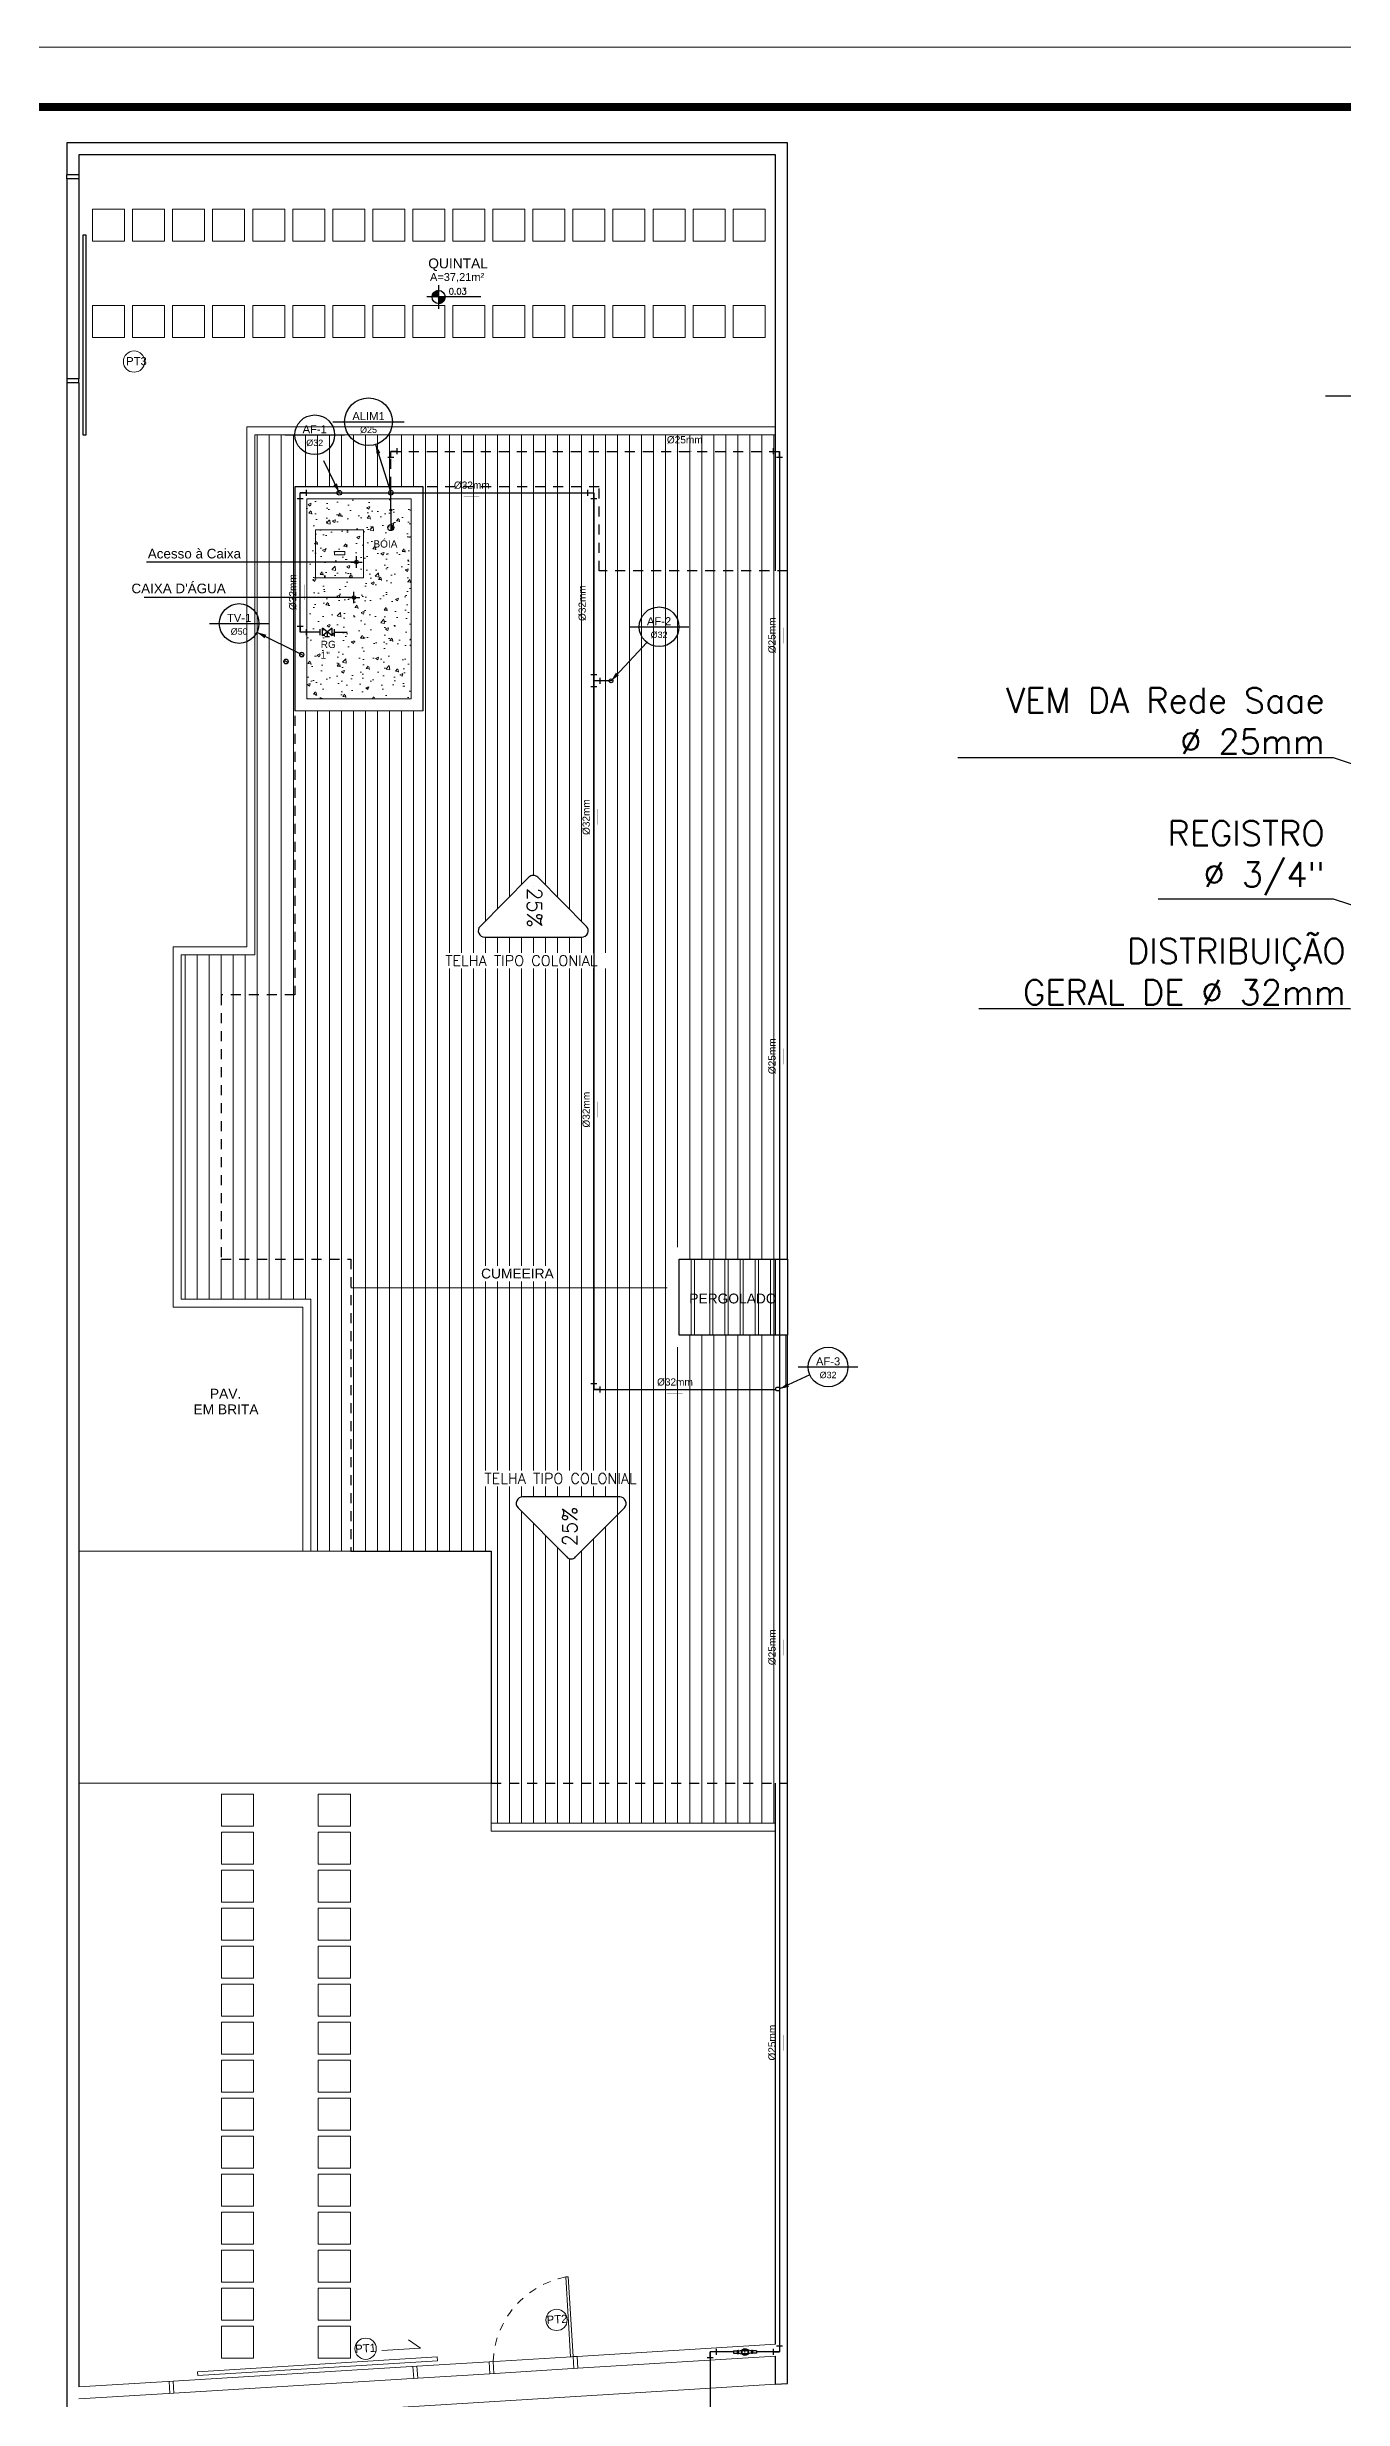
# Model space of a CAD drawing. Header units: millimetres. Extents: x 1345 to 2117, y 1214 to 1365.
# Drawn here: x 1624.62 to 1640.81, y 1266.95 to 1296.34 of the extents above; entities that cross this region are included whole.
import ezdxf
from ezdxf.enums import TextEntityAlignment as Align

# ---------------------------------------------------------------- set-up
doc = ezdxf.new("R2010")
doc.units = ezdxf.units.MM
doc.header["$LTSCALE"] = 0.5
for name, pattern in [('HIDDEN', [0.375, 0.25, -0.125]), ('HIDDEN2', [0.1875, 0.125, -0.0625]), ('LINHA_SIMETRIA', [0.25, 0.15, -0.1]), ('TUBO_AFRIA', [200, 100, 100])]:
    doc.linetypes.add(name, pattern=pattern)
for name, color, linetype in [('02', 2, 'Continuous'), ('08', 8, 'Continuous'), ('50_AFPVC_Indicar_Fluxo', 1, 'Continuous'), ('50_AFPVC_Indicar_texto', 2, 'Continuous'), ('APBAN', 4, 'Continuous'), ('ARCO', 7, 'HIDDEN2'), ('AUXILIAR_VIPTEC', 1, 'Continuous'), ('Cnx_Agua_Fria_Det', 150, 'Continuous'), ('Cnx_Agua_Fria_Simp', 3, 'Continuous'), ('Cota', 8, 'Continuous'), ('DETALHE_CONEXAO_EG', 3, 'Continuous'), ('DIVERSOS', 4, 'Continuous'), ('ESQUADRIAS', 3, 'Continuous'), ('LINHA_SIMETRIA', 1, 'LINHA_SIMETRIA'), ('parede', 2, 'Continuous'), ('PISO', 8, 'Continuous'), ('PORTAS', 3, 'Continuous'), ('PROJEÇÃO', 8, 'HIDDEN2'), ('Prumadas_L_AFPVC_50', 1, 'Continuous'), ('Prumadas_Q_AFPVC_50', 3, 'Continuous'), ('Prumadas_T_AFPVC_50', 2, 'Continuous'), ('SIMBOLOS_AGUA', 3, 'Continuous'), ('texto pequeno', 3, 'Continuous'), ('TEXTO2', 3, 'Continuous'), ('TEXTOS_REGISTROS', 2, 'Continuous'), ('Tubo_Agua_Fria_Simp', 170, 'TUBO_AFRIA'), ('TXT_0', 7, 'Continuous')]:
    doc.layers.add(name, color=color, linetype=linetype)
doc.layers.add('E-TXT-W', color=7, linetype='Continuous', lineweight=15)
doc.styles.add('ADITIVOCAD', font='ROMANS.shx')
doc.styles.add('ARIAL', font='arial.ttf')
doc.styles.add('Arial_VIPTEC', font='arial.ttf')
doc.styles.add('COTAS', font='romans.shx')
doc.styles.add('Indicar', font='arial.ttf')
doc.styles.add('R80', font='simplex.shx', dxfattribs={"height": 0.2})
doc.styles.add('SANSSERIF', font='sas_____.pfb', dxfattribs={"height": 1})
doc.styles.get("Standard").update_dxf_attribs({"font": 'arial.ttf'})
doc.dimstyles.new('COTAS', dxfattribs={"dimtxt": 0.08, "dimasz": 0.06, "dimexe": 0.18, "dimexo": 0.0625, "dimgap": 0.05, "dimtad": 1, "dimdec": 4, "dimzin": 4, "dimdsep": 46, "dimtxsty": 'R80', "dimblk1": 'DOT', "dimblk2": 'DOT', "dimsah": 1, "dimcen": 0.09, "dimse1": 1, "dimse2": 1, "dimclrt": 150, "dimadec": 0, "dimazin": 0, "dimtfac": 1, "dimtdec": 4, "dimtmove": 2, "dimatfit": 3, "dimldrblk": 'DOT', "dimfxl": 0, "dimtolj": 1, "dimtzin": 0, "dimarcsym": 0})
doc.dimstyles.new('ESCALA50', dxfattribs={"dimtxt": 0.1, "dimasz": 0.05, "dimexe": 0.18, "dimexo": 0.06, "dimgap": 0.1, "dimtad": 1, "dimzin": 4, "dimdsep": 46, "dimtxsty": 'Standard', "dimblk": 'BOLA', "dimcen": -0.06, "dimse1": 1, "dimse2": 1, "dimclrd": 7, "dimclrt": 7, "dimadec": 0, "dimazin": 0, "dimtfac": 1, "dimtix": 1, "dimtmove": 0, "dimatfit": 3, "dimldrblk": 'BOLA', "dimfxl": 0, "dimtolj": 1, "dimtzin": 4, "dimarcsym": 0})

# ---------------------------------------------------------------- blocks, each defined once
blk = doc.blocks.new('_Dot')
at = {"color": 0, "lineweight": -2}
blk.add_line((-0.5, 0), (-1, 0), dxfattribs=at)
at = {"color": 0, "const_width": 0.5}
blk.add_lwpolyline([(-0.25, 0, 1), (0.25, 0, 1)], format="xyb", close=True, dxfattribs=at)
blk = doc.blocks.new('DOT')
for p, q in [((1.5, 0), (-1.5, 0)), ((0, -1.5), (0, 1.5))]:
    blk.add_line(p, q)
blk.add_circle((0, 0), 0.5)
blk = doc.blocks.new('Adc_nivelpl')
h = blk.add_hatch()
h.set_pattern_fill('_U', color=256, scale=0.005, angle=45, style=0, double=1)
h.set_pattern_definition([(45, (-5.8772514, -3.5161936), (-0.003535534, 0.003535534), []), (135, (-5.8772514, -3.5161936), (-0.003535534, -0.003535534), [])])
h.paths.add_polyline_path([(0.195, -0.087, 0.414214), (0.087, -0.195), (0.195, -0.195)])
h.paths.add_polyline_path([(0.195, -0.195), (0.195, -0.304, 0.414214), (0.304, -0.195)])
for p, q in [((0.195, 0), (0.195, -0.391)), ((0.896, -0.195), (0, -0.195))]:
    blk.add_line(p, q)
blk.add_circle((0.195, -0.195), 0.109)
at = {"flags": 8}
blk.add_attdef('NIVEL', (0.364, -0.15), '', height=0.1, dxfattribs=at)
blk = doc.blocks.new('ADC_SETA3')
blk.add_lwpolyline([(-0.303, 0), (0.303, 0, 0.668179), (0.332, 0.068), (0.028, 0.375, 0.414214), (-0.028, 0.375), (-0.332, 0.068, 0.668179), (-0.303, 0), (-0.303, 0)], format="xyb")
blk = doc.blocks.new('BOLA')
for p, q in [((-1.44, 0), (1.44, 0)), ((0, -1.44), (0, 1.44))]:
    blk.add_line(p, q)
blk.add_circle((0, 0), 0.452)
blk = doc.blocks.new('ADH_TOR_BOIA')
for points in [[(-0.01, 0, 1), (0.01, 0, 1)], [(0.181, 0), (0.256, 0, 1)]]:
    blk.add_hatch(color=256).paths.add_polyline_path(points)
blk.add_line((0.01, 0), (0.256, 0))
for centre, radius in [((0, 0), 0.0103), ((0.219, 0), 0.0375)]:
    blk.add_circle(centre, radius)
blk = doc.blocks.new('*U210', base_point=(1566.167, 1037.216))
at = {"linetype": 'Continuous'}
for p, q in [((1566.077, 1037.179), (1566.077, 1037.254)), ((1566.107, 1037.169), (1566.107, 1037.263)), ((1566.227, 1037.169), (1566.107, 1037.263)), ((1566.227, 1037.263), (1566.107, 1037.169)), ((1566.197, 1037.156), (1566.137, 1037.156)), ((1566.167, 1037.216), (1566.167, 1037.156)), ((1566.227, 1037.169), (1566.227, 1037.263)), ((1566.257, 1037.179), (1566.257, 1037.254))]:
    blk.add_line(p, q, dxfattribs=at)
blk = doc.blocks.new('*U211', base_point=(1565.832, 1037.216))
at = {"linetype": 'Continuous'}
for p, q in [((1565.794, 1037.291), (1565.869, 1037.291)), ((1565.832, 1037.291), (1565.832, 1037.216)), ((1565.907, 1037.216), (1565.832, 1037.216)), ((1565.907, 1037.254), (1565.907, 1037.179))]:
    blk.add_line(p, q, dxfattribs=at)
blk = doc.blocks.new('*U212', base_point=(1565.832, 1038.957))
at = {"linetype": 'Continuous'}
for p, q in [((1565.869, 1038.882), (1565.794, 1038.882)), ((1565.832, 1038.882), (1565.832, 1038.957)), ((1565.907, 1038.957), (1565.832, 1038.957)), ((1565.907, 1038.995), (1565.907, 1038.92))]:
    blk.add_line(p, q, dxfattribs=at)
blk = doc.blocks.new('*U213', base_point=(1569.497, 1038.957))
at = {"linetype": 'Continuous'}
for p, q in [((1569.422, 1038.92), (1569.422, 1038.995)), ((1569.422, 1038.957), (1569.497, 1038.957)), ((1569.534, 1038.882), (1569.459, 1038.882)), ((1569.497, 1038.882), (1569.497, 1038.957))]:
    blk.add_line(p, q, dxfattribs=at)
blk = doc.blocks.new("AFPVC'11003- 210")
for p, q in [((-14.4, 1.3), (-9.5, 1.3)), ((-14.4, 1.3), (-14.4, -1.3)), ((-9.5, 1.7), (-8.3, 1.7)), ((-9.5, 1.3), (-9.5, -1.3)), ((-7.9, 1.5), (-3.8, 2.3)), ((7.9, 1.5), (3.8, 2.3)), ((9.4, 1.7), (8.3, 1.7)), ((9.5, 1.3), (9.5, -1.3)), ((14.4, 1.3), (9.5, 1.3)), ((14.4, 1.3), (14.4, -1.3)), ((-14.4, -1.3), (-9.5, -1.3)), ((-9.5, -1.7), (-8.3, -1.7)), ((-7.9, -1.5), (-3.8, -2.3)), ((7.9, -1.5), (3.8, -2.3)), ((9.4, -1.7), (8.3, -1.7)), ((14.4, -1.3), (9.5, -1.3))]:
    blk.add_line(p, q)
blk.add_circle((0, 0), 4.47)
for centre, radius, start, end in [((-7.6, 1.3), 1.94, 166.9599, 180), ((-8.3, 1.4), 0.311, 48.485, 86.9226), ((-7.7, 2), 0.51, 220.6989, 247.9519), ((7.7, 2), 0.51, 292.0481, 319.3011), ((8.3, 1.4), 0.311, 93.0774, 131.515), ((7.6, 1.3), 1.94, 0, 13.0401), ((-7.6, -1.3), 1.94, 180, 193.0401), ((-8.3, -1.4), 0.311, 273.0774, 311.515), ((-7.7, -2), 0.51, 112.0481, 139.3011), ((7.7, -2), 0.51, 40.6989, 67.9519), ((8.3, -1.4), 0.311, 228.485, 266.9226), ((7.6, -1.3), 1.94, 346.9599, 0)]:
    blk.add_arc(centre, radius, start, end)
at = {"layer": 'AUXILIAR_VIPTEC'}
for p, q in [((-9.5, 0.9), (-8.3, 0.9)), ((-8.3, -1.7), (-8.3, 1.7)), ((-8.1, -1.7), (-8.1, 1.7)), ((-7.9, 1.5), (-7.9, -1.5)), ((-3.7, 0.4), (-4.2, 0.3)), ((-4.2, -0.3), (-4.2, 0.3)), ((-3.7, 1.8), (-3.7, -1.8)), ((-3.7, 1.8), (3.7, 1.8)), ((3.7, 1.8), (3.7, -1.8)), ((7.9, 1.5), (7.9, -1.5)), ((8.1, -1.7), (8.1, 1.7)), ((8.3, -1.7), (8.3, 1.7)), ((9.4, 0.9), (8.3, 0.9)), ((-9.5, -0.9), (-8.3, -0.9)), ((-3.7, -0.4), (-4.2, -0.3)), ((-3.7, -1.8), (3.7, -1.8)), ((9.4, -0.9), (8.3, -0.9))]:
    blk.add_line(p, q, dxfattribs=at)
for centre, radius, start, end in [((-7.6, 1.3), 1.94, 180, 193.0401), ((-1.8, 0), 7.68, 173.4588, 186.5412), ((-10.8, -0.3), 6.98, 16.545, 20.9923), ((0, 0), 3.18, 34.4174, 145.5826), ((0, 0), 2.88, 38.6089, 141.3911), ((10.8, -0.3), 6.98, 159.0077, 163.455), ((7.6, 1.3), 1.94, 346.9599, 0), ((1.8, 0), 7.68, 353.4588, 6.5412), ((-7.6, -1.3), 1.94, 166.9599, 180), ((-10.8, 0.3), 6.98, 339.0077, 343.455), ((0, 0), 3.18, 214.4174, 325.5826), ((0, 0), 2.88, 218.6089, 321.3911), ((10.8, 0.3), 6.98, 196.545, 200.9923), ((7.6, -1.3), 1.94, 0, 13.0401)]:
    blk.add_arc(centre, radius, start, end, dxfattribs=at)
at = {"layer": 'LINHA_SIMETRIA', "ltscale": 0.05}
for p, q in [((-0.4, 0), (0.4, 0)), ((0, -0.4), (0, 0.4))]:
    blk.add_line(p, q, dxfattribs=at)
blk = doc.blocks.new('*U215', base_point=(1547.284, 1016.513))
at = {"linetype": 'Continuous'}
for p, q in [((1547.359, 1016.551), (1547.359, 1016.476)), ((1547.322, 1016.438), (1547.247, 1016.438)), ((1547.284, 1016.438), (1547.284, 1016.513)), ((1547.359, 1016.513), (1547.284, 1016.513))]:
    blk.add_line(p, q, dxfattribs=at)
blk = doc.blocks.new('*U216', base_point=(1548.15, 1016.513))
at = {"linetype": 'Continuous'}
for p, q in [((1548.075, 1016.476), (1548.075, 1016.551)), ((1548.112, 1016.588), (1548.187, 1016.588)), ((1548.15, 1016.588), (1548.15, 1016.513)), ((1548.075, 1016.513), (1548.15, 1016.513))]:
    blk.add_line(p, q, dxfattribs=at)
blk = doc.blocks.new('*U217', base_point=(1548.15, 1040.262))
at = {"linetype": 'Continuous'}
for p, q in [((1548.075, 1040.225), (1548.075, 1040.3)), ((1548.075, 1040.262), (1548.15, 1040.262)), ((1548.187, 1040.187), (1548.112, 1040.187)), ((1548.15, 1040.187), (1548.15, 1040.262))]:
    blk.add_line(p, q, dxfattribs=at)
blk = doc.blocks.new('*U218', base_point=(1543.294, 1040.262))
at = {"linetype": 'Continuous'}
for p, q in [((1543.331, 1040.187), (1543.256, 1040.187)), ((1543.369, 1040.262), (1543.294, 1040.262)), ((1543.294, 1040.187), (1543.294, 1040.262)), ((1543.369, 1040.3), (1543.369, 1040.225))]:
    blk.add_line(p, q, dxfattribs=at)
blk = doc.blocks.new('*U219', base_point=(1569.497, 1027.751))
at = {"linetype": 'Continuous'}
for p, q in [((1569.459, 1027.826), (1569.534, 1027.826)), ((1569.497, 1027.826), (1569.497, 1027.751)), ((1569.572, 1027.751), (1569.497, 1027.751)), ((1569.572, 1027.789), (1569.572, 1027.714))]:
    blk.add_line(p, q, dxfattribs=at)
blk = doc.blocks.new('*U220', base_point=(1569.497, 1036.605))
at = {"linetype": 'Continuous'}
for p, q in [((1569.534, 1036.68), (1569.459, 1036.68)), ((1569.534, 1036.53), (1569.459, 1036.53)), ((1569.497, 1036.53), (1569.497, 1036.68)), ((1569.572, 1036.605), (1569.497, 1036.605)), ((1569.572, 1036.643), (1569.572, 1036.568))]:
    blk.add_line(p, q, dxfattribs=at)
blk = doc.blocks.new('A$C27C872F4')
at = {"layer": 'DETALHE_CONEXAO_EG', "lineweight": 18}
for radius in [0.03, 0.0275]:
    blk.add_circle((0.03, 0.03), radius, dxfattribs=at)
for centre, radius, start, end in [((0.03, 0.03), 0.025, 0.1014, 180.0974), ((0.017, 0.024), 0.0137, 24.1256, 156.0732), ((0.03, 0.03), 0.025, 180.1001, 0.0961), ((0.042, 0.036), 0.0137, 204.1256, 336.0732)]:
    blk.add_arc(centre, radius, start, end, dxfattribs=at)

msp = doc.modelspace()

# ---------------------------------------------------------------- hatches: boundary and pattern name
at = {"layer": 'DIVERSOS', "lineweight": 18}
h = msp.add_hatch(dxfattribs=at)
h.set_pattern_fill('AR-CONC', color=251, scale=0.002, style=0)
h.set_pattern_definition([(50, (258.11645, -7.7174), (0.36436934, -0.03187817), [0.0381, -0.4191]), (355, (258.11645, -7.7174), (-0.07048565, 0.382113286), [0.03048, -0.33528]), (100.451, (258.1468, -7.72005), (0.293885003, 0.350233376), [0.03238, -0.35618]), (46.1842, (258.11645, -7.6158), (0.54215808, -0.08408466), [0.05715, -0.62865]), (96.6356, (258.16163, -7.6228), (0.47480847, 0.49485111), [0.04857, -0.53427]), (351.184, (258.11645, -7.6158), (0.47480921, 0.49485024), [0.04572, -0.50292]), (21, (258.16725, -7.6412), (0.30322976, -0.204531037), [0.0381, -0.4191]), (326, (258.16725, -7.6412), (0.12360406, 0.36837593), [0.03048, -0.33528]), (71.4514, (258.1925, -7.65824), (0.42683298, 0.163845715), [0.03238, -0.35618]), (37.5, (258.11645, -7.7174), (0.0061772065, 0.169110078), [0, -0.331216, 0, -0.34036, 0, -0.33655]), (7.5, (258.11645, -7.7174), (0.133639325, 0.20036115), [0, -0.194056, 0, -0.323596, 0, -0.12827]), (327.5, (258.00316, -7.7174), (0.27118119, -0.011457488), [0, -0.127, 0, -0.39624, 0, -0.52578]), (317.5, (257.95236, -7.7174), (0.296258363, 0.050852982), [0, -0.1651, 0, -0.263144, 0, -0.37338])])
h.paths.add_polyline_path([(1629.17, 1290.693), (1629.17, 1288.193), (1627.87, 1288.193), (1627.87, 1290.693)])
edge = h.paths.add_edge_path(flags=17)
edge.add_line((1629.17, 1290.693), (1628.995, 1290.543))

# ---------------------------------------------------------------- linework, layer by layer
at = {"color": 8}
for p, q in [((1624.87, 1294.693), (1624.87, 1292.193)), ((1625.02, 1294.693), (1625.02, 1292.193))]:
    msp.add_line(p, q, dxfattribs=at)
at = {"layer": '02', "lineweight": 18}
msp.add_lwpolyline([(1609.945, 1251.788), (1671.145, 1251.788), (1671.145, 1296.338), (1609.945, 1296.338)], close=True, dxfattribs=at)
at = {"layer": '02', "lineweight": 18, "const_width": 0.1}
msp.add_lwpolyline([(1610.695, 1252.538), (1670.395, 1252.538), (1670.395, 1295.588), (1610.695, 1295.588)], close=True, dxfattribs=at)
at = {"layer": '08', "color": 8, "lineweight": 15}
for p, q in [((1626.199, 1267.173), (1629.244, 1267.36)), ((1629.253, 1267.21), (1626.209, 1267.023))]:
    msp.add_line(p, q, dxfattribs=at)
for points in [[(1625.192, 1294.314), (1625.592, 1294.314), (1625.592, 1293.914), (1625.192, 1293.914)], [(1625.692, 1294.314), (1626.092, 1294.314), (1626.092, 1293.914), (1625.692, 1293.914)], [(1626.192, 1294.314), (1626.592, 1294.314), (1626.592, 1293.914), (1626.192, 1293.914)], [(1626.692, 1294.314), (1627.092, 1294.314), (1627.092, 1293.914), (1626.692, 1293.914)], [(1627.192, 1294.314), (1627.592, 1294.314), (1627.592, 1293.914), (1627.192, 1293.914)], [(1627.692, 1294.314), (1628.092, 1294.314), (1628.092, 1293.914), (1627.692, 1293.914)], [(1628.192, 1294.314), (1628.592, 1294.314), (1628.592, 1293.914), (1628.192, 1293.914)], [(1628.692, 1294.314), (1629.092, 1294.314), (1629.092, 1293.914), (1628.692, 1293.914)], [(1629.192, 1294.314), (1629.592, 1294.314), (1629.592, 1293.914), (1629.192, 1293.914)], [(1629.692, 1294.314), (1630.092, 1294.314), (1630.092, 1293.914), (1629.692, 1293.914)], [(1630.192, 1294.314), (1630.592, 1294.314), (1630.592, 1293.914), (1630.192, 1293.914)], [(1630.692, 1294.314), (1631.092, 1294.314), (1631.092, 1293.914), (1630.692, 1293.914)], [(1631.192, 1294.314), (1631.592, 1294.314), (1631.592, 1293.914), (1631.192, 1293.914)], [(1631.692, 1294.314), (1632.092, 1294.314), (1632.092, 1293.914), (1631.692, 1293.914)], [(1632.192, 1294.314), (1632.592, 1294.314), (1632.592, 1293.914), (1632.192, 1293.914)], [(1632.692, 1294.314), (1633.092, 1294.314), (1633.092, 1293.914), (1632.692, 1293.914)], [(1633.192, 1294.314), (1633.592, 1294.314), (1633.592, 1293.914), (1633.192, 1293.914)], [(1625.192, 1292.707), (1625.592, 1292.707), (1625.592, 1293.107), (1625.192, 1293.107)], [(1625.692, 1292.707), (1626.092, 1292.707), (1626.092, 1293.107), (1625.692, 1293.107)], [(1626.192, 1292.707), (1626.592, 1292.707), (1626.592, 1293.107), (1626.192, 1293.107)], [(1626.692, 1292.707), (1627.092, 1292.707), (1627.092, 1293.107), (1626.692, 1293.107)], [(1627.192, 1292.707), (1627.592, 1292.707), (1627.592, 1293.107), (1627.192, 1293.107)], [(1627.692, 1292.707), (1628.092, 1292.707), (1628.092, 1293.107), (1627.692, 1293.107)], [(1628.192, 1292.707), (1628.592, 1292.707), (1628.592, 1293.107), (1628.192, 1293.107)], [(1628.692, 1292.707), (1629.092, 1292.707), (1629.092, 1293.107), (1628.692, 1293.107)], [(1629.192, 1292.707), (1629.592, 1292.707), (1629.592, 1293.107), (1629.192, 1293.107)], [(1629.692, 1292.707), (1630.092, 1292.707), (1630.092, 1293.107), (1629.692, 1293.107)], [(1630.192, 1292.707), (1630.592, 1292.707), (1630.592, 1293.107), (1630.192, 1293.107)], [(1630.692, 1292.707), (1631.092, 1292.707), (1631.092, 1293.107), (1630.692, 1293.107)], [(1631.192, 1292.707), (1631.592, 1292.707), (1631.592, 1293.107), (1631.192, 1293.107)], [(1631.692, 1292.707), (1632.092, 1292.707), (1632.092, 1293.107), (1631.692, 1293.107)], [(1632.192, 1292.707), (1632.592, 1292.707), (1632.592, 1293.107), (1632.192, 1293.107)], [(1632.692, 1292.707), (1633.092, 1292.707), (1633.092, 1293.107), (1632.692, 1293.107)], [(1633.192, 1292.707), (1633.592, 1292.707), (1633.592, 1293.107), (1633.192, 1293.107)], [(1626.804, 1274.109), (1626.804, 1274.509), (1627.204, 1274.509), (1627.204, 1274.109)], [(1628.412, 1274.109), (1628.412, 1274.509), (1628.012, 1274.509), (1628.012, 1274.109)], [(1626.804, 1273.634), (1626.804, 1274.034), (1627.204, 1274.034), (1627.204, 1273.634)], [(1628.412, 1273.634), (1628.412, 1274.034), (1628.012, 1274.034), (1628.012, 1273.634)], [(1626.804, 1273.159), (1626.804, 1273.559), (1627.204, 1273.559), (1627.204, 1273.159)], [(1628.412, 1273.159), (1628.412, 1273.559), (1628.012, 1273.559), (1628.012, 1273.159)], [(1626.804, 1272.684), (1626.804, 1273.084), (1627.204, 1273.084), (1627.204, 1272.684)], [(1628.412, 1272.684), (1628.412, 1273.084), (1628.012, 1273.084), (1628.012, 1272.684)], [(1626.804, 1272.209), (1626.804, 1272.609), (1627.204, 1272.609), (1627.204, 1272.209)], [(1628.412, 1272.209), (1628.412, 1272.609), (1628.012, 1272.609), (1628.012, 1272.209)], [(1626.804, 1271.734), (1626.804, 1272.134), (1627.204, 1272.134), (1627.204, 1271.734)], [(1628.412, 1271.734), (1628.412, 1272.134), (1628.012, 1272.134), (1628.012, 1271.734)], [(1626.804, 1271.259), (1626.804, 1271.659), (1627.204, 1271.659), (1627.204, 1271.259)], [(1628.412, 1271.259), (1628.412, 1271.659), (1628.012, 1271.659), (1628.012, 1271.259)], [(1626.804, 1270.784), (1626.804, 1271.184), (1627.204, 1271.184), (1627.204, 1270.784)], [(1628.412, 1270.784), (1628.412, 1271.184), (1628.012, 1271.184), (1628.012, 1270.784)], [(1626.804, 1270.309), (1626.804, 1270.709), (1627.204, 1270.709), (1627.204, 1270.309)], [(1628.412, 1270.309), (1628.412, 1270.709), (1628.012, 1270.709), (1628.012, 1270.309)], [(1626.804, 1269.834), (1626.804, 1270.234), (1627.204, 1270.234), (1627.204, 1269.834)], [(1628.412, 1269.834), (1628.412, 1270.234), (1628.012, 1270.234), (1628.012, 1269.834)], [(1626.804, 1269.359), (1626.804, 1269.759), (1627.204, 1269.759), (1627.204, 1269.359)], [(1628.412, 1269.359), (1628.412, 1269.759), (1628.012, 1269.759), (1628.012, 1269.359)], [(1626.804, 1268.884), (1626.804, 1269.284), (1627.204, 1269.284), (1627.204, 1268.884)], [(1628.412, 1268.884), (1628.412, 1269.284), (1628.012, 1269.284), (1628.012, 1268.884)], [(1626.804, 1268.409), (1626.804, 1268.809), (1627.204, 1268.809), (1627.204, 1268.409)], [(1628.412, 1268.409), (1628.412, 1268.809), (1628.012, 1268.809), (1628.012, 1268.409)], [(1626.804, 1267.934), (1626.804, 1268.334), (1627.204, 1268.334), (1627.204, 1267.934)], [(1628.412, 1267.934), (1628.412, 1268.334), (1628.012, 1268.334), (1628.012, 1267.934)], [(1626.804, 1267.459), (1626.804, 1267.859), (1627.204, 1267.859), (1627.204, 1267.459)], [(1628.412, 1267.459), (1628.412, 1267.859), (1628.012, 1267.859), (1628.012, 1267.459)]]:
    msp.add_lwpolyline(points, close=True, dxfattribs=at)
at = {"layer": '50_AFPVC_Indicar_Fluxo'}
for points in [[(1632.68, 1291.286, 0.004, 0.004, 0), (1632.58, 1291.286, 0.05, 0, 0), (1632.48, 1291.286, 0, 0, 0)], [(1629.829, 1290.719, 0.004, 0.004, 0), (1629.929, 1290.719, 0.05, 0, 0), (1630.029, 1290.719, 0, 0, 0)], [(1627.837, 1289.427, 0.004, 0.004, 0), (1627.837, 1289.527, 0.05, 0, 0), (1627.837, 1289.627, 0, 0, 0)], [(1631.452, 1289.49, 0.004, 0.004, 0), (1631.452, 1289.39, 0.05, 0, 0), (1631.452, 1289.29, 0, 0, 0)], [(1633.823, 1288.887, 0.004, 0.004, 0), (1633.823, 1288.987, 0.05, 0, 0), (1633.823, 1289.087, 0, 0, 0)], [(1631.502, 1286.816, 0.004, 0.004, 0), (1631.502, 1286.716, 0.05, 0, 0), (1631.502, 1286.616, 0, 0, 0)], [(1633.823, 1283.628, 0.004, 0.004, 0), (1633.823, 1283.728, 0.05, 0, 0), (1633.823, 1283.828, 0, 0, 0)], [(1631.502, 1283.16, 0.004, 0.004, 0), (1631.502, 1283.06, 0.05, 0, 0), (1631.502, 1282.96, 0, 0, 0)], [(1632.366, 1279.513, 0.004, 0.004, 0), (1632.466, 1279.513, 0.05, 0, 0), (1632.566, 1279.513, 0, 0, 0)], [(1633.823, 1276.243, 0.004, 0.004, 0), (1633.823, 1276.343, 0.05, 0, 0), (1633.823, 1276.443, 0, 0, 0)], [(1633.823, 1271.302, 0.004, 0.004, 0), (1633.823, 1271.402, 0.05, 0, 0), (1633.823, 1271.502, 0, 0, 0)]]:
    msp.add_lwpolyline(points, format="xyseb", dxfattribs=at)
at = {"layer": 'ARCO', "color": 8, "lineweight": 15}
msp.add_arc((1631.316, 1267.374), 1.122, 101.0135, 177.7548, dxfattribs=at)
at = {"layer": 'Cota', "color": 0, "linetype": 'HIDDEN'}
for p, q in [((1631.52, 1290.843), (1629.321, 1290.843)), ((1631.52, 1289.795), (1631.52, 1290.843)), ((1633.87, 1289.795), (1631.52, 1289.795)), ((1627.72, 1287.983), (1627.72, 1284.493)), ((1627.72, 1284.493), (1626.8, 1284.493)), ((1626.8, 1284.493), (1626.8, 1281.193)), ((1626.8, 1281.193), (1628.42, 1281.193)), ((1628.42, 1281.193), (1628.42, 1277.543)), ((1630.17, 1274.643), (1633.87, 1274.643))]:
    msp.add_line(p, q, dxfattribs=at)
at = {"layer": 'Cota', "color": 0, "linetype": 'Continuous'}
for p, q in [((1633.87, 1281.193), (1633.87, 1289.795)), ((1632.52, 1280.243), (1632.52, 1281.193)), ((1632.52, 1281.193), (1633.87, 1281.193)), ((1633.87, 1280.243), (1632.52, 1280.243)), ((1633.87, 1274.643), (1633.87, 1280.243)), ((1628.42, 1277.543), (1630.17, 1277.543)), ((1630.17, 1277.543), (1630.17, 1274.643))]:
    msp.add_line(p, q, dxfattribs=at)
for points in [[(1629.32, 1288.043), (1629.32, 1290.843), (1627.72, 1290.843)], [(1627.72, 1290.843), (1627.72, 1288.043)]]:
    msp.add_lwpolyline(points, dxfattribs=at)
at = {"layer": 'DETALHE_CONEXAO_EG', "lineweight": 18}
for radius in [0.03, 0.0275]:
    msp.add_circle((1627.805, 1288.746), radius, dxfattribs=at)
for centre, radius, start, end in [((1627.805, 1288.746), 0.025, 0.1014, 180.0974), ((1627.793, 1288.741), 0.0137, 24.1256, 156.0732), ((1627.805, 1288.746), 0.025, 180.1001, 0.0961), ((1627.818, 1288.752), 0.0137, 204.1256, 336.0732)]:
    msp.add_arc(centre, radius, start, end, dxfattribs=at)
at = {"layer": 'DIVERSOS', "color": 8, "lineweight": 18}
for p, q in [((1632.67, 1281.193), (1632.67, 1280.243)), ((1632.71, 1281.193), (1632.71, 1280.243)), ((1632.9, 1281.193), (1632.9, 1280.243)), ((1632.94, 1281.193), (1632.94, 1280.243)), ((1633.09, 1281.193), (1633.09, 1280.243)), ((1633.13, 1281.193), (1633.13, 1280.243)), ((1633.28, 1281.193), (1633.28, 1280.243)), ((1633.32, 1281.193), (1633.32, 1280.243)), ((1633.47, 1281.193), (1633.47, 1280.243)), ((1633.51, 1281.193), (1633.51, 1280.243)), ((1633.66, 1281.193), (1633.66, 1280.243)), ((1633.7, 1281.193), (1633.7, 1280.243))]:
    msp.add_line(p, q, dxfattribs=at)
at = {"layer": 'DIVERSOS', "color": 8, "lineweight": 15}
for p, q in [((1628.42, 1277.543), (1625.02, 1277.543)), ((1625.02, 1274.643), (1630.17, 1274.643))]:
    msp.add_line(p, q, dxfattribs=at)
at = {"layer": 'DIVERSOS', "color": 8, "lineweight": 18}
msp.add_lwpolyline([(1628.212, 1290.035), (1628.343, 1290.035), (1628.343, 1289.993), (1628.212, 1289.993)], close=True, dxfattribs=at)
at = {"layer": 'E-TXT-W', "color": 8}
for p, q in [((1627.25, 1290.843), (1627.25, 1291.493)), ((1627.4, 1290.843), (1627.4, 1291.493)), ((1627.55, 1290.843), (1627.55, 1291.493)), ((1627.7, 1290.843), (1627.7, 1291.493)), ((1627.85, 1290.843), (1627.85, 1291.493)), ((1628, 1290.843), (1628, 1291.493)), ((1628.15, 1290.843), (1628.15, 1291.493)), ((1628.3, 1290.843), (1628.3, 1291.493)), ((1628.45, 1290.843), (1628.45, 1291.493)), ((1628.6, 1290.843), (1628.6, 1291.493)), ((1628.75, 1290.843), (1628.75, 1291.493)), ((1628.9, 1290.843), (1628.9, 1291.493)), ((1629.05, 1290.843), (1629.05, 1291.493)), ((1629.2, 1290.843), (1629.2, 1291.493)), ((1629.35, 1280.832), (1629.35, 1291.493)), ((1629.5, 1280.832), (1629.5, 1291.493)), ((1629.65, 1285.021), (1629.65, 1291.493)), ((1629.8, 1285.021), (1629.8, 1291.493)), ((1629.95, 1285.021), (1629.95, 1291.493)), ((1630.1, 1285.42), (1630.1, 1291.493)), ((1630.25, 1285.571), (1630.25, 1291.493)), ((1630.4, 1285.723), (1630.4, 1291.493)), ((1630.55, 1285.874), (1630.55, 1291.493)), ((1630.7, 1285.988), (1630.7, 1291.493)), ((1630.85, 1285.866), (1630.85, 1291.493)), ((1631, 1285.715), (1631, 1291.493)), ((1631.15, 1285.563), (1631.15, 1291.493)), ((1631.3, 1285.412), (1631.3, 1291.493)), ((1631.45, 1285.021), (1631.45, 1291.493)), ((1631.6, 1285.021), (1631.6, 1291.493)), ((1631.75, 1274.143), (1631.75, 1291.493)), ((1631.9, 1274.143), (1631.9, 1291.493)), ((1632.05, 1280.832), (1632.05, 1291.493)), ((1632.2, 1280.832), (1632.2, 1291.493)), ((1632.35, 1280.832), (1632.35, 1291.493)), ((1632.5, 1281.343), (1632.5, 1291.493)), ((1632.5, 1281.343), (1632.5, 1291.493)), ((1632.65, 1281.193), (1632.65, 1291.493)), ((1632.65, 1281.193), (1632.65, 1291.493)), ((1632.8, 1281.193), (1632.8, 1291.493)), ((1632.8, 1281.193), (1632.8, 1291.493)), ((1632.95, 1281.193), (1632.95, 1291.493)), ((1632.95, 1281.193), (1632.95, 1291.493)), ((1633.1, 1281.193), (1633.1, 1291.493)), ((1633.25, 1281.193), (1633.25, 1291.493)), ((1633.4, 1281.193), (1633.4, 1291.493)), ((1633.55, 1281.193), (1633.55, 1291.493)), ((1633.7, 1286.637), (1633.7, 1291.493)), ((1627.25, 1280.693), (1627.25, 1290.843)), ((1627.4, 1280.693), (1627.4, 1290.843)), ((1627.55, 1280.693), (1627.55, 1290.843)), ((1627.7, 1280.693), (1627.7, 1290.843)), ((1631.3, 1289.638), (1631.3, 1290.693)), ((1632.05, 1274.143), (1632.05, 1289.795)), ((1632.2, 1274.143), (1632.2, 1289.795)), ((1632.35, 1274.143), (1632.35, 1289.795)), ((1633.7, 1282.292), (1633.7, 1289.795)), ((1633.7, 1281.193), (1633.7, 1289.795)), ((1632.05, 1288.828), (1632.05, 1288.976)), ((1631.9, 1280.832), (1631.9, 1288.667)), ((1631.75, 1285.021), (1631.75, 1288.506)), ((1627.85, 1280.693), (1627.85, 1288.043)), ((1628, 1277.543), (1628, 1288.043)), ((1628.15, 1277.543), (1628.15, 1288.043)), ((1628.3, 1277.543), (1628.3, 1288.043)), ((1628.45, 1277.543), (1628.45, 1288.043)), ((1628.6, 1280.832), (1628.6, 1288.043)), ((1628.75, 1280.832), (1628.75, 1288.043)), ((1628.9, 1280.832), (1628.9, 1288.043)), ((1629.05, 1280.832), (1629.05, 1288.043)), ((1629.2, 1280.832), (1629.2, 1288.043)), ((1630.7, 1285.851), (1630.7, 1285.851)), ((1630.1, 1285.021), (1630.1, 1285.215)), ((1630.25, 1285.021), (1630.25, 1285.215)), ((1630.4, 1285.021), (1630.4, 1285.215)), ((1630.55, 1285.021), (1630.55, 1285.215)), ((1630.7, 1285.021), (1630.7, 1285.215)), ((1630.85, 1285.021), (1630.85, 1285.215)), ((1631, 1285.021), (1631, 1285.215)), ((1631.15, 1285.021), (1631.15, 1285.215)), ((1631.3, 1285.021), (1631.3, 1285.215)), ((1626.35, 1280.693), (1626.35, 1284.993)), ((1626.5, 1280.693), (1626.5, 1284.993)), ((1626.65, 1280.693), (1626.65, 1284.993)), ((1626.8, 1284.493), (1626.8, 1284.993)), ((1626.95, 1284.493), (1626.95, 1284.993)), ((1627.1, 1280.693), (1627.1, 1284.993)), ((1629.65, 1280.832), (1629.65, 1284.824)), ((1629.8, 1280.832), (1629.8, 1284.824)), ((1629.95, 1280.832), (1629.95, 1284.824)), ((1630.1, 1281.108), (1630.1, 1284.824)), ((1630.25, 1281.108), (1630.25, 1284.824)), ((1630.4, 1281.108), (1630.4, 1284.824)), ((1630.55, 1281.108), (1630.55, 1284.824)), ((1630.7, 1281.108), (1630.7, 1284.824)), ((1630.85, 1281.108), (1630.85, 1284.824)), ((1631, 1280.832), (1631, 1284.824)), ((1631.15, 1280.832), (1631.15, 1284.824)), ((1631.3, 1280.832), (1631.3, 1284.824)), ((1631.45, 1280.832), (1631.45, 1284.824)), ((1631.6, 1280.832), (1631.6, 1284.824)), ((1631.75, 1280.832), (1631.75, 1284.824)), ((1626.95, 1281.193), (1626.95, 1284.493)), ((1626.8, 1280.693), (1626.8, 1281.193)), ((1626.95, 1280.693), (1626.95, 1281.193)), ((1628.6, 1277.543), (1628.6, 1280.832)), ((1628.75, 1277.543), (1628.75, 1280.832)), ((1628.9, 1277.543), (1628.9, 1280.832)), ((1629.05, 1277.543), (1629.05, 1280.832)), ((1629.2, 1277.543), (1629.2, 1280.832)), ((1629.35, 1277.543), (1629.35, 1280.832)), ((1629.5, 1277.543), (1629.5, 1280.832)), ((1629.65, 1277.543), (1629.65, 1280.832)), ((1629.8, 1277.543), (1629.8, 1280.832)), ((1629.95, 1277.543), (1629.95, 1280.832)), ((1630.1, 1280.832), (1630.1, 1280.915)), ((1630.1, 1278.55), (1630.1, 1280.832)), ((1630.25, 1280.832), (1630.25, 1280.915)), ((1630.25, 1278.55), (1630.25, 1280.832)), ((1630.4, 1280.832), (1630.4, 1280.915)), ((1630.4, 1278.55), (1630.4, 1280.832)), ((1630.55, 1280.832), (1630.55, 1280.915)), ((1630.55, 1278.55), (1630.55, 1280.832)), ((1630.7, 1280.832), (1630.7, 1280.915)), ((1630.7, 1278.55), (1630.7, 1280.832)), ((1630.85, 1280.832), (1630.85, 1280.915)), ((1630.85, 1278.55), (1630.85, 1280.832)), ((1631, 1278.55), (1631, 1280.832)), ((1631.15, 1278.55), (1631.15, 1280.832)), ((1631.3, 1278.55), (1631.3, 1280.832)), ((1631.45, 1278.55), (1631.45, 1280.832)), ((1631.6, 1278.55), (1631.6, 1280.832)), ((1631.75, 1278.55), (1631.75, 1280.832)), ((1631.9, 1278.55), (1631.9, 1280.832)), ((1632.05, 1278.55), (1632.05, 1280.832)), ((1632.2, 1278.55), (1632.2, 1280.832)), ((1632.35, 1274.143), (1632.35, 1280.832)), ((1632.65, 1274.143), (1632.65, 1280.243)), ((1632.8, 1274.143), (1632.8, 1280.243)), ((1632.95, 1274.143), (1632.95, 1280.243)), ((1633.1, 1274.143), (1633.1, 1280.243)), ((1633.25, 1274.143), (1633.25, 1280.243)), ((1633.4, 1274.143), (1633.4, 1280.243)), ((1633.55, 1274.143), (1633.55, 1280.243)), ((1633.7, 1274.143), (1633.7, 1280.243)), ((1633.85, 1279.6), (1633.85, 1280.243)), ((1632.5, 1274.143), (1632.5, 1280.093)), ((1630.1, 1277.543), (1630.1, 1278.353)), ((1630.25, 1274.143), (1630.25, 1278.353)), ((1630.4, 1274.143), (1630.4, 1278.353)), ((1630.55, 1278.22), (1630.55, 1278.353)), ((1630.7, 1278.221), (1630.7, 1278.353)), ((1630.85, 1278.221), (1630.85, 1278.353)), ((1631, 1278.221), (1631, 1278.353)), ((1631.15, 1278.221), (1631.15, 1278.353)), ((1631.3, 1278.221), (1631.3, 1278.353)), ((1631.45, 1278.221), (1631.45, 1278.353)), ((1631.6, 1278.221), (1631.6, 1278.353)), ((1631.75, 1278.221), (1631.75, 1278.353)), ((1631.9, 1274.143), (1631.9, 1278.353)), ((1632.05, 1274.143), (1632.05, 1278.353)), ((1632.2, 1274.143), (1632.2, 1278.353)), ((1630.55, 1274.143), (1630.55, 1278.041)), ((1630.7, 1274.143), (1630.7, 1277.889)), ((1631.6, 1274.143), (1631.6, 1277.849)), ((1631.75, 1274.143), (1631.75, 1278)), ((1630.85, 1274.143), (1630.85, 1277.738)), ((1631, 1274.143), (1631, 1277.587)), ((1631.15, 1277.585), (1631.15, 1277.585)), ((1631.3, 1274.143), (1631.3, 1277.546)), ((1631.45, 1274.143), (1631.45, 1277.698)), ((1631.15, 1274.143), (1631.15, 1277.451))]:
    msp.add_line(p, q, dxfattribs=at)
at = {"layer": 'E-TXT-W'}
msp.add_line((1632.37, 1280.832), (1628.42, 1280.832), dxfattribs=at)
at = {"layer": 'ESQUADRIAS', "color": 8, "lineweight": 15}
for p, q in [((1628.807, 1267.557), (1629.29, 1267.586)), ((1629.29, 1267.586), (1629.138, 1267.691)), ((1626.504, 1267.291), (1629.498, 1267.475)), ((1626.507, 1267.242), (1626.504, 1267.291)), ((1629.501, 1267.425), (1626.507, 1267.242)), ((1629.498, 1267.475), (1629.501, 1267.425))]:
    msp.add_line(p, q, dxfattribs=at)
at = {"layer": 'ESQUADRIAS', "color": 8, "lineweight": 18}
msp.add_lwpolyline([(1627.977, 1289.704), (1628.577, 1289.704), (1628.577, 1290.304), (1627.977, 1290.304)], close=True, dxfattribs=at)
at = {"layer": 'ESQUADRIAS', "color": 8, "lineweight": 15}
for points in [[(1631.163, 1267.477), (1631.102, 1268.476), (1631.132, 1268.477), (1631.193, 1267.479), (1631.163, 1267.477)], [(1629.244, 1267.36), (1629.194, 1267.357), (1629.203, 1267.207), (1629.253, 1267.21)], [(1630.145, 1267.415), (1630.195, 1267.418), (1630.204, 1267.268), (1630.154, 1267.265)], [(1631.243, 1267.482), (1631.193, 1267.479), (1631.202, 1267.33), (1631.252, 1267.333)], [(1626.15, 1267.17), (1626.199, 1267.173), (1626.209, 1267.023), (1626.159, 1267.02)]]:
    msp.add_lwpolyline(points, dxfattribs=at)
at = {"layer": 'parede', "color": 8, "lineweight": 30}
for p, q in [((1633.87, 1295.143), (1624.87, 1295.143)), ((1624.87, 1295.143), (1624.87, 1294.743)), ((1633.87, 1289.795), (1633.87, 1295.143)), ((1633.72, 1294.993), (1625.02, 1294.993)), ((1625.02, 1294.993), (1625.02, 1294.743)), ((1633.72, 1289.795), (1633.72, 1294.993)), ((1624.87, 1292.143), (1624.87, 1266.59)), ((1625.02, 1292.143), (1625.02, 1267.1)), ((1633.72, 1280.243), (1633.72, 1281.193)), ((1633.87, 1281.193), (1633.87, 1280.243)), ((1633.72, 1267.634), (1633.72, 1274.643)), ((1633.87, 1267.143), (1633.87, 1274.643)), ((1633.72, 1267.133), (1633.72, 1267.484)), ((1633.72, 1267.133), (1633.87, 1267.143))]:
    msp.add_line(p, q, dxfattribs=at)
at = {"layer": 'parede', "color": 8}
for p, q in [((1625.02, 1294.743), (1624.87, 1294.743)), ((1625.02, 1292.143), (1624.87, 1292.143))]:
    msp.add_line(p, q, dxfattribs=at)
at = {"layer": 'parede', "color": 0, "linetype": 'Continuous', "lineweight": 15}
for p, q in [((1629.17, 1290.693), (1627.87, 1290.693)), ((1627.87, 1290.693), (1627.87, 1288.193)), ((1629.17, 1288.193), (1629.17, 1290.693)), ((1629.17, 1288.193), (1627.87, 1288.193)), ((1629.32, 1288.043), (1627.72, 1288.043))]:
    msp.add_line(p, q, dxfattribs=at)
at = {"layer": 'parede', "color": 8, "lineweight": 15}
for p, q in [((1633.72, 1267.634), (1631.243, 1267.482)), ((1630.145, 1267.415), (1629.244, 1267.36)), ((1629.253, 1267.21), (1629.244, 1267.36)), ((1630.154, 1267.265), (1629.253, 1267.21)), ((1630.154, 1267.265), (1630.145, 1267.415)), ((1631.252, 1267.333), (1631.243, 1267.482)), ((1633.72, 1267.484), (1631.252, 1267.333)), ((1626.199, 1267.173), (1625.02, 1267.1)), ((1626.209, 1267.023), (1625.02, 1266.95)), ((1626.159, 1267.02), (1626.15, 1267.17))]:
    msp.add_line(p, q, dxfattribs=at)
at = {"layer": 'PISO', "color": 8, "lineweight": 15}
for p, q in [((1627.12, 1291.593), (1627.12, 1285.093)), ((1627.12, 1291.593), (1633.72, 1291.593)), ((1626.2, 1280.593), (1626.2, 1285.093)), ((1627.12, 1285.093), (1626.2, 1285.093)), ((1627.82, 1280.593), (1626.2, 1280.593)), ((1627.82, 1277.543), (1627.82, 1280.593)), ((1630.17, 1274.643), (1630.17, 1274.143)), ((1630.17, 1274.043), (1630.17, 1274.143)), ((1633.72, 1274.043), (1630.17, 1274.043)), ((1630.145, 1267.415), (1631.243, 1267.482)), ((1630.154, 1267.265), (1631.252, 1267.333)), ((1625.02, 1266.599), (1633.72, 1267.133))]:
    msp.add_line(p, q, dxfattribs=at)
for centre in [(1625.711, 1292.408), (1630.987, 1267.938), (1628.603, 1267.577)]:
    msp.add_circle(centre, 0.133, dxfattribs=at)
at = {"layer": 'PORTAS', "color": 8}
for points in [[(1625.02, 1294.743), (1625.02, 1294.693), (1624.87, 1294.693), (1624.87, 1294.743)], [(1625.02, 1292.143), (1625.02, 1292.193), (1624.87, 1292.193), (1624.87, 1292.143)]]:
    msp.add_lwpolyline(points, dxfattribs=at)
msp.add_lwpolyline([(1625.107, 1293.99), (1625.107, 1291.49), (1625.077, 1291.49), (1625.077, 1293.99)], close=True, dxfattribs=at)
at = {"layer": 'PROJEÇÃO', "color": 1, "linetype": 'Continuous', "lineweight": 15}
for p, q in [((1627.22, 1291.493), (1627.22, 1284.993)), ((1627.22, 1291.493), (1633.72, 1291.493)), ((1626.3, 1280.693), (1626.3, 1284.993)), ((1627.22, 1284.993), (1626.3, 1284.993)), ((1627.92, 1280.693), (1626.3, 1280.693)), ((1627.92, 1277.543), (1627.92, 1280.693)), ((1633.72, 1274.143), (1630.17, 1274.143))]:
    msp.add_line(p, q, dxfattribs=at)
at = {"layer": 'Prumadas_L_AFPVC_50'}
for p, q in [((1628.192, 1291.656), (1629.086, 1291.656)), ((1627.595, 1291.493), (1628.339, 1291.493)), ((1628.728, 1291.372), (1628.917, 1290.769)), ((1628.076, 1291.172), (1628.274, 1290.769)), ((1626.651, 1289.135), (1627.395, 1289.135)), ((1627.246, 1289.025), (1627.805, 1288.746)), ((1631.896, 1289.094), (1632.64, 1289.094)), ((1632.115, 1288.899), (1631.668, 1288.418)), ((1634.007, 1279.845), (1634.751, 1279.845)), ((1634.151, 1279.747), (1633.773, 1279.57))]:
    msp.add_line(p, q, dxfattribs=at)
for points in [[(1628.728, 1291.372), (1628.787, 1291.267), (1628.74, 1291.252)], [(1628.274, 1290.769), (1628.2, 1290.864), (1628.245, 1290.886)], [(1627.246, 1289.025), (1627.362, 1288.995), (1627.34, 1288.95)], [(1631.668, 1288.418), (1631.729, 1288.521), (1631.766, 1288.487)], [(1633.773, 1279.57), (1633.869, 1279.642), (1633.89, 1279.597)]]:
    msp.add_solid(points, dxfattribs=at)
at = {"layer": 'Prumadas_Q_AFPVC_50'}
for centre, radius in [((1628.639, 1291.656), 0.298), ((1627.967, 1291.493), 0.248), ((1627.023, 1289.135), 0.248), ((1632.268, 1289.094), 0.248), ((1634.379, 1279.845), 0.248)]:
    msp.add_circle(centre, radius, dxfattribs=at)
at = {"layer": 'Tubo_Agua_Fria_Simp', "linetype": 'HIDDEN'}
for p, q in [((1628.917, 1290.843), (1628.917, 1291.286)), ((1628.917, 1291.286), (1633.773, 1291.286))]:
    msp.add_line(p, q, dxfattribs=at)
at = {"layer": 'Tubo_Agua_Fria_Simp'}
for p, q in [((1633.773, 1291.286), (1633.773, 1267.537)), ((1627.787, 1289.028), (1627.787, 1290.769)), ((1627.787, 1290.769), (1631.452, 1290.769)), ((1628.917, 1290.552), (1628.917, 1290.843)), ((1631.452, 1290.769), (1631.452, 1288.418)), ((1628.033, 1289.028), (1627.787, 1289.028)), ((1633.196, 1267.537), (1632.907, 1267.537)), ((1632.907, 1267.537), (1632.907, 1266.252)), ((1633.773, 1267.537), (1633.484, 1267.537))]:
    msp.add_line(p, q, dxfattribs=at)
for points in [[(1628.213, 1289.028), (1628.372, 1289.028)], [(1631.668, 1288.418), (1631.452, 1288.418)], [(1631.452, 1288.418), (1631.452, 1279.563), (1633.725, 1279.563)]]:
    msp.add_lwpolyline(points, dxfattribs=at)
for centre, radius in [((1628.274, 1290.769), 0.0299), ((1628.917, 1290.769), 0.0284), ((1631.668, 1288.418), 0.024), ((1633.749, 1279.57), 0.0245)]:
    msp.add_circle(centre, radius, dxfattribs=at)

# ---------------------------------------------------------------- block references
at = {"layer": 'Cnx_Agua_Fria_Det', "xscale": 0.01, "yscale": 0.01, "zscale": 0.01}
msp.add_blockref("AFPVC'11003- 210", (1633.34, 1267.537), dxfattribs=at)
at = {"layer": 'Cnx_Agua_Fria_Simp'}
for name, p in [('*U218', (1628.917, 1291.286)), ('*U217', (1633.773, 1291.286)), ('*U212', (1627.787, 1290.769)), ('*U213', (1631.452, 1290.769)), ('*U211', (1627.787, 1289.028)), ('*U210', (1628.123, 1289.028)), ('*U220', (1631.452, 1288.418)), ('*U219', (1631.452, 1279.563)), ('*U215', (1632.907, 1267.537)), ('*U216', (1633.773, 1267.537))]:
    msp.add_blockref(name, p, dxfattribs=at)
at = {"layer": 'DIVERSOS', "lineweight": 18, "xscale": 2, "yscale": 2, "zscale": 2}
msp.add_blockref('ADC_SETA3', (1630.696, 1285.215), dxfattribs=at)
at = {"layer": 'DIVERSOS', "lineweight": 18, "xscale": 2, "yscale": 2, "zscale": 2, "rotation": 180}
msp.add_blockref('ADC_SETA3', (1631.17, 1278.221), dxfattribs=at)
at = {"layer": 'E-TXT-W'}
msp.add_blockref('A$C27C872F4', (1627.579, 1288.63), dxfattribs=at)
at = {"layer": 'SIMBOLOS_AGUA', "lineweight": 18, "rotation": 270}
msp.add_blockref('ADH_TOR_BOIA', (1628.917, 1290.552), dxfattribs=at)
at = {"layer": 'TXT_0', "color": 8, "lineweight": 15}
ref = msp.add_blockref('Adc_nivelpl', (1629.368, 1293.361), dxfattribs=dict(at, xscale=0.75, yscale=0.75, zscale=0.75))
ref.add_attrib('NIVEL', '0.03', (1629.641, 1293.248), dxfattribs={"height": 0.075, "style": 'ADITIVOCAD', "flags": 8})

# ---------------------------------------------------------------- texts
at = {"layer": '50_AFPVC_Indicar_texto', "style": 'Indicar'}
for s, p in [('%%C25mm', (1632.589, 1291.386)), ('%%C32mm', (1629.929, 1290.819)), ('%%C32mm', (1632.466, 1279.613))]:
    msp.add_text(s, height=0.09, dxfattribs=at).set_placement(p, align=Align.CENTER)
for s, p in [('%%C32mm', (1627.737, 1289.527)), ('%%C32mm', (1631.352, 1289.39)), ('%%C25mm', (1633.723, 1288.987)), ('%%C32mm', (1631.402, 1286.716)), ('%%C25mm', (1633.723, 1283.728)), ('%%C32mm', (1631.402, 1283.06)), ('%%C25mm', (1633.723, 1276.343)), ('%%C25mm', (1633.723, 1271.402))]:
    msp.add_text(s, height=0.09, rotation=90, dxfattribs=at).set_placement(p, align=Align.CENTER)
at = {"layer": 'APBAN', "lineweight": 18, "attachment_point": 9, "style": 'COTAS'}
for s, insert, char_height in [('VEM DA Rede Saae\\P%%c 25mm', (1640.58, 1287.505), 0.30938), ('REGISTRO\\P%%c 3/4"', (1640.58, 1285.741), 0.3094), ('DISTRIBUIÇÃO\\PGERAL DE %%C 32mm', (1640.844, 1284.372), 0.30938)]:
    msp.add_mtext(s, dxfattribs=dict(at, insert=insert, char_height=char_height))
at = {"layer": 'DIVERSOS', "color": 8, "lineweight": 15, "insert": (1625.611, 1292.464), "char_height": 0.1011, "width": 0.37308, "attachment_point": 1}
msp.add_mtext('{\\C3;PT3}', dxfattribs=at)
at = {"layer": 'DIVERSOS', "color": 8, "lineweight": 15, "char_height": 0.1011, "width": 0.37308, "attachment_point": 1, "rotation": 3.5117}
for s, insert in [('{\\C3;PT2}', (1630.861, 1267.989)), ('{\\C3;PT1}', (1628.47, 1267.626))]:
    msp.add_mtext(s, dxfattribs=dict(at, insert=insert))
at = {"layer": 'Prumadas_T_AFPVC_50', "style": 'ARIAL'}
for s, height, p in [('AF-1', 0.1, (1627.967, 1291.513)), ('ALIM1', 0.1, (1628.639, 1291.676)), ('%%C25', 0.08, (1628.639, 1291.516)), ('%%C32', 0.08, (1627.967, 1291.353)), ('TV-1', 0.1, (1627.023, 1289.155)), ('%%C50', 0.08, (1627.023, 1288.995)), ('AF-2', 0.1, (1632.268, 1289.114)), ('%%C32', 0.08, (1632.268, 1288.954)), ('AF-3', 0.1, (1634.379, 1279.865)), ('%%C32', 0.08, (1634.379, 1279.705))]:
    msp.add_text(s, height=height, dxfattribs=at).set_placement(p, align=Align.CENTER)
at = {"layer": 'texto pequeno', "color": 8, "lineweight": 18, "style": 'SANSSERIF'}
for s, p in [('Acesso à Caixa', (1625.882, 1289.948)), ("CAIXA D'ÁGUA", (1625.678, 1289.513))]:
    msp.add_text(s, height=0.12, dxfattribs=at).set_placement(p)
at = {"layer": 'TEXTO2', "color": 8, "lineweight": 15, "style": 'SANSSERIF'}
for s, p in [('QUINTAL', (1629.385, 1293.573)), ('CUMEEIRA', (1630.045, 1280.951)), ('PERGOLADO', (1632.646, 1280.639)), ('PAV.', (1626.658, 1279.45)), ('EM BRITA', (1626.453, 1279.254))]:
    msp.add_text(s, height=0.1231, dxfattribs=at).set_placement(p)
at = {"layer": 'TEXTO2', "color": 8, "lineweight": 18, "ltscale": 0.4, "style": 'ADITIVOCAD'}
for rotation, p in [(270, (1630.622, 1285.832)), (90, (1631.243, 1277.604))]:
    msp.add_text('25%%%', height=0.18, rotation=rotation, dxfattribs=at).set_placement(p)
for p in [(1629.598, 1284.857), (1630.087, 1278.386)]:
    msp.add_text('TELHA TIPO COLONIAL', height=0.13122, dxfattribs=at).set_placement(p)
at = {"layer": 'TEXTOS_REGISTROS', "style": 'Arial_VIPTEC'}
for s, p in [('BÓIA', (1628.7, 1290.084)), ('1"', (1628.042, 1288.694)), ('RG', (1628.042, 1288.829))]:
    msp.add_text(s, height=0.09, dxfattribs=at).set_placement(p)
at = {"layer": 'TXT_0', "color": 8, "lineweight": 15, "style": 'SANSSERIF'}
msp.add_text('A=37,21m²', height=0.0985, dxfattribs=at).set_placement((1629.407, 1293.415))

# ---------------------------------------------------------------- leaders
at = {"lineweight": 18}
for points in [[(1628.488, 1289.903), (1625.867, 1289.903)], [(1628.457, 1289.459), (1625.836, 1289.459)]]:
    msp.add_leader(points, dimstyle='ESCALA50', override={"dimgap": 0.1, "dimtad": 0}, dxfattribs=at)
at = {"layer": 'APBAN', "lineweight": 18, "annotation_type": 0, "has_hookline": 1, "hookline_direction": 1}
for points, text_width in [([(1648.917, 1289.884), (1644.665, 1291.977), (1644.605, 1291.977)], 3.963), ([(1643.347, 1286.584), (1640.69, 1287.455), (1640.63, 1287.455)], 4.582), ([(1643.347, 1284.82), (1640.69, 1285.691), (1640.63, 1285.691)], 2.077), ([(1644.377, 1283.668), (1640.894, 1284.322)], 4.582)]:
    msp.add_leader(points, dimstyle='COTAS', override={"dimldrblk": 'DOT'}, dxfattribs=dict(at, text_width=text_width))

doc.saveas('drawing.dxf')
